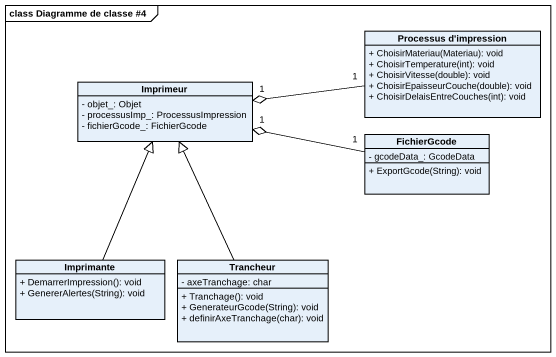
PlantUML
@startuml
mainframe class Diagramme de classe #4
hide circle
hide empty members
skinparam classAttributeIconSize 0
class "Processus d'impression" as Processus_d_impression {
  + ChoisirMateriau(Materiau): void
  + ChoisirTemperature(int): void
  + ChoisirVitesse(double): void
  + ChoisirEpaisseurCouche(double): void
  + ChoisirDelaisEntreCouches(int): void
}
class Imprimeur {
  - objet_: Objet
  - processusImp_: ProcessusImpression
  - fichierGcode_: FichierGcode
}
class FichierGcode {
  - gcodeData_: GcodeData
  + ExportGcode(String): void
}
class Imprimante {
  + DemarrerImpression(): void
  + GenererAlertes(String): void
}
class Trancheur {
  - axeTranchage: char
  + Tranchage(): void
  + GenerateurGcode(String): void
  + definirAxeTranchage(char): void
}
Processus_d_impression "1" -left-o "1" Imprimeur
FichierGcode "1" -left-o "1" Imprimeur
Imprimante -up-|> Imprimeur
Trancheur -up-|> Imprimeur
@enduml
